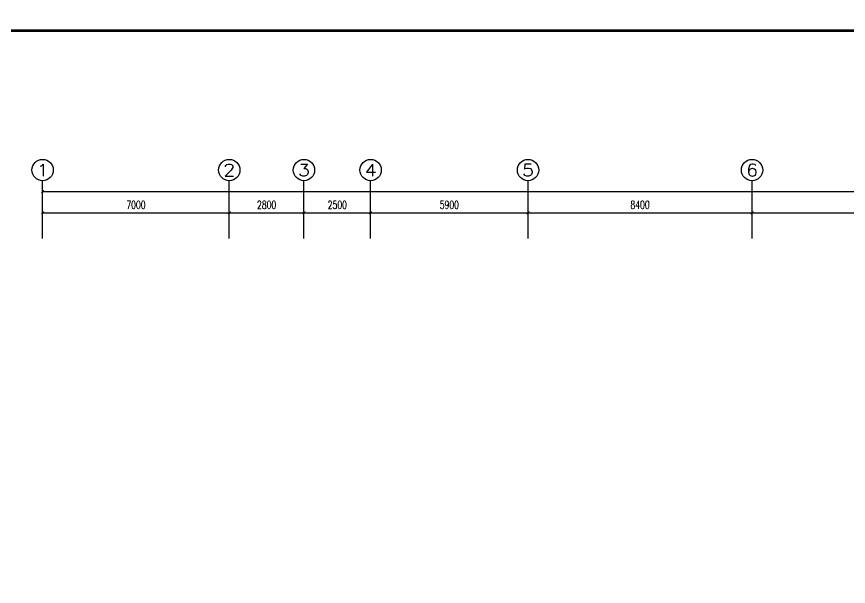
# Model space of a CAD drawing. Extents: x 2166032 to 5302137, y 581493 to 2416206.
# Drawn here: x 2328119 to 2359303, y 1130479 to 1151845 of the extents above; entities that cross this region are included whole.
import ezdxf
from ezdxf.enums import TextEntityAlignment as Align

# ---------------------------------------------------------------- set-up
doc = ezdxf.new("R2010")
doc.units = 0
doc.header["$LTSCALE"] = 1000
doc.header["$MEASUREMENT"] = 0
for name, color, linetype in [('AXIS', 3, 'Continuous'), ('AXIS_TEXT', 7, 'Continuous'), ('PUB_TITLE', 137, 'Continuous')]:
    doc.layers.add(name, color=color, linetype=linetype)
doc.styles.add('_TCH_AXIS', font='complex_.ttf')
doc.styles.add('COMPLEX', font='complex_.ttf')
doc.styles.add('DIM_FONT', font='simplex_.ttf', dxfattribs={"width": 0.7})
doc.dimstyles.new('DIMN', dxfattribs={"dimtxt": 300, "dimasz": 100, "dimexe": 250, "dimexo": 300, "dimgap": 150, "dimtad": 1, "dimdec": 0, "dimzin": 0, "dimdsep": 46, "dimtxsty": 'DIM_FONT', "dimblk": 'ARCHTICK', "dimcen": 0.09, "dimclrt": 7, "dimazin": 2, "dimtfac": 1, "dimtdec": 0, "dimtix": 1, "dimtmove": 2, "dimatfit": 3, "dimldrblk": 'ARCHTICK', "dimfxl": 1, "dimtolj": 1, "dimtzin": 0, "dimarcsym": 0})

# ---------------------------------------------------------------- blocks, each defined once
blk = doc.blocks.new('_ArchTick')
at = {"color": 0, "linetype": 'ByBlock', "const_width": 0.4}
blk.add_lwpolyline([(-0.5, -0.5), (0.5, 0.5)], dxfattribs=at)
blk = doc.blocks.new('*D2284')
at = {"layer": 'AXIS', "color": 0, "lineweight": -2}
for p, q in [((2329092, 1143521), (2329092, 1144736)), ((2329092, 1144486), (2336092, 1144486)), ((2336092, 1143521), (2336092, 1144736))]:
    blk.add_line(p, q, dxfattribs=at)
at = {"layer": 'Defpoints', "color": 0}
for p in [(2336092, 1144486), (2329092, 1143221), (2336092, 1143221)]:
    blk.add_point(p, dxfattribs=at)
at = {"layer": 'AXIS', "color": 0, "lineweight": -2, "xscale": 100, "yscale": 100, "zscale": 100, "rotation": 180}
blk.add_blockref('_ArchTick', (2329092, 1144486), dxfattribs=at)
at = {"layer": 'AXIS', "color": 0, "lineweight": -2, "xscale": 100, "yscale": 100, "zscale": 100}
blk.add_blockref('_ArchTick', (2336092, 1144486), dxfattribs=at)
at = {"layer": 'AXIS', "color": 7, "insert": (2332592, 1144787), "char_height": 300, "attachment_point": 5, "style": 'DIM_FONT'}
blk.add_mtext('\\A1;7000', dxfattribs=at)
blk = doc.blocks.new('*D2285')
at = {"layer": 'AXIS', "color": 0, "lineweight": -2}
for p, q in [((2336092, 1143521), (2336092, 1144736)), ((2336092, 1144486), (2338892, 1144486)), ((2338892, 1143521), (2338892, 1144736))]:
    blk.add_line(p, q, dxfattribs=at)
at = {"layer": 'Defpoints', "color": 0}
for p in [(2338892, 1144486), (2336092, 1143221), (2338892, 1143221)]:
    blk.add_point(p, dxfattribs=at)
at = {"layer": 'AXIS', "color": 0, "lineweight": -2, "xscale": 100, "yscale": 100, "zscale": 100, "rotation": 180}
blk.add_blockref('_ArchTick', (2336092, 1144486), dxfattribs=at)
at = {"layer": 'AXIS', "color": 0, "lineweight": -2, "xscale": 100, "yscale": 100, "zscale": 100}
blk.add_blockref('_ArchTick', (2338892, 1144486), dxfattribs=at)
at = {"layer": 'AXIS', "color": 7, "insert": (2337492, 1144787), "char_height": 300, "attachment_point": 5, "style": 'DIM_FONT'}
blk.add_mtext('\\A1;2800', dxfattribs=at)
blk = doc.blocks.new('*D2286')
at = {"layer": 'AXIS', "color": 0, "lineweight": -2}
for p, q in [((2338892, 1143521), (2338892, 1144736)), ((2338892, 1144486), (2341392, 1144486)), ((2341392, 1143521), (2341392, 1144736))]:
    blk.add_line(p, q, dxfattribs=at)
at = {"layer": 'Defpoints', "color": 0}
for p in [(2341392, 1144486), (2338892, 1143221), (2341392, 1143221)]:
    blk.add_point(p, dxfattribs=at)
at = {"layer": 'AXIS', "color": 0, "lineweight": -2, "xscale": 100, "yscale": 100, "zscale": 100, "rotation": 180}
blk.add_blockref('_ArchTick', (2338892, 1144486), dxfattribs=at)
at = {"layer": 'AXIS', "color": 0, "lineweight": -2, "xscale": 100, "yscale": 100, "zscale": 100}
blk.add_blockref('_ArchTick', (2341392, 1144486), dxfattribs=at)
at = {"layer": 'AXIS', "color": 7, "insert": (2340142, 1144787), "char_height": 300, "attachment_point": 5, "style": 'DIM_FONT'}
blk.add_mtext('\\A1;2500', dxfattribs=at)
blk = doc.blocks.new('*D2287')
at = {"layer": 'AXIS', "color": 0, "lineweight": -2}
for p, q in [((2341392, 1143521), (2341392, 1144736)), ((2341392, 1144486), (2347292, 1144486)), ((2347292, 1143521), (2347292, 1144736))]:
    blk.add_line(p, q, dxfattribs=at)
at = {"layer": 'Defpoints', "color": 0}
for p in [(2347292, 1144486), (2341392, 1143221), (2347292, 1143221)]:
    blk.add_point(p, dxfattribs=at)
at = {"layer": 'AXIS', "color": 0, "lineweight": -2, "xscale": 100, "yscale": 100, "zscale": 100, "rotation": 180}
blk.add_blockref('_ArchTick', (2341392, 1144486), dxfattribs=at)
at = {"layer": 'AXIS', "color": 0, "lineweight": -2, "xscale": 100, "yscale": 100, "zscale": 100}
blk.add_blockref('_ArchTick', (2347292, 1144486), dxfattribs=at)
at = {"layer": 'AXIS', "color": 7, "insert": (2344342, 1144787), "char_height": 300, "attachment_point": 5, "style": 'DIM_FONT'}
blk.add_mtext('\\A1;5900', dxfattribs=at)
blk = doc.blocks.new('*D2288')
at = {"layer": 'AXIS', "color": 0, "lineweight": -2}
for p, q in [((2347292, 1143521), (2347292, 1144736)), ((2347292, 1144486), (2355692, 1144486)), ((2355692, 1143521), (2355692, 1144736))]:
    blk.add_line(p, q, dxfattribs=at)
at = {"layer": 'Defpoints', "color": 0}
for p in [(2355692, 1144486), (2347292, 1143221), (2355692, 1143221)]:
    blk.add_point(p, dxfattribs=at)
at = {"layer": 'AXIS', "color": 0, "lineweight": -2, "xscale": 100, "yscale": 100, "zscale": 100, "rotation": 180}
blk.add_blockref('_ArchTick', (2347292, 1144486), dxfattribs=at)
at = {"layer": 'AXIS', "color": 0, "lineweight": -2, "xscale": 100, "yscale": 100, "zscale": 100}
blk.add_blockref('_ArchTick', (2355692, 1144486), dxfattribs=at)
at = {"layer": 'AXIS', "color": 7, "insert": (2351492, 1144790), "char_height": 300, "attachment_point": 5, "style": 'DIM_FONT'}
blk.add_mtext('\\A1;8400', dxfattribs=at)
blk = doc.blocks.new('*D2289')
at = {"layer": 'AXIS', "color": 0, "lineweight": -2}
for p, q in [((2355692, 1143521), (2355692, 1144736)), ((2355692, 1144486), (2364092, 1144486)), ((2364092, 1143521), (2364092, 1144736))]:
    blk.add_line(p, q, dxfattribs=at)
at = {"layer": 'Defpoints', "color": 0}
for p in [(2364092, 1144486), (2355692, 1143221), (2364092, 1143221)]:
    blk.add_point(p, dxfattribs=at)
at = {"layer": 'AXIS', "color": 0, "lineweight": -2, "xscale": 100, "yscale": 100, "zscale": 100, "rotation": 180}
blk.add_blockref('_ArchTick', (2355692, 1144486), dxfattribs=at)
at = {"layer": 'AXIS', "color": 0, "lineweight": -2, "xscale": 100, "yscale": 100, "zscale": 100}
blk.add_blockref('_ArchTick', (2364092, 1144486), dxfattribs=at)
at = {"layer": 'AXIS', "color": 7, "insert": (2359892, 1144790), "char_height": 300, "attachment_point": 5, "style": 'DIM_FONT'}
blk.add_mtext('\\A1;8400', dxfattribs=at)
blk = doc.blocks.new('*D2297')
at = {"layer": 'AXIS', "color": 0, "lineweight": -2}
for p, q in [((2329092, 1143821), (2329092, 1145536)), ((2406722, 1143821), (2406722, 1145536)), ((2329092, 1145286), (2406722, 1145286))]:
    blk.add_line(p, q, dxfattribs=at)
at = {"layer": 'Defpoints', "color": 0}
for p in [(2406722, 1145286), (2329092, 1143521), (2406722, 1143521)]:
    blk.add_point(p, dxfattribs=at)
at = {"layer": 'AXIS', "color": 0, "lineweight": -2, "xscale": 100, "yscale": 100, "zscale": 100, "rotation": 180}
blk.add_blockref('_ArchTick', (2329092, 1145286), dxfattribs=at)
at = {"layer": 'AXIS', "color": 0, "lineweight": -2, "xscale": 100, "yscale": 100, "zscale": 100}
blk.add_blockref('_ArchTick', (2406722, 1145286), dxfattribs=at)
at = {"layer": 'AXIS', "color": 7, "insert": (2367907, 1145587), "char_height": 300, "attachment_point": 5, "style": 'DIM_FONT'}
blk.add_mtext('\\A1;77630', dxfattribs=at)
blk = doc.blocks.new('_AXISO')
blk.add_circle((0, 0), 0.5)
at = {"layer": 'AXIS_TEXT', "style": 'COMPLEX', "width": 1.171875}
blk.add_attdef('A', text='', height=0.56, dxfattribs=at).set_placement((-0.25, -0.28), (0.25, -0.28), align=Align.FIT)

msp = doc.modelspace()

# ---------------------------------------------------------------- linework, layer by layer
msp.add_circle((2604640.5, 1020101.3), 438608.5)
at = {"layer": 'AXIS'}
for p, q in [((2329091.8, 1143770), (2329091.8, 1145691.4)), ((2336091.8, 1143770), (2336091.8, 1145691.4)), ((2338891.8, 1143770), (2338891.8, 1145691.4)), ((2341391.8, 1143770), (2341391.8, 1145691.4)), ((2347291.8, 1143770), (2347291.8, 1145691.4)), ((2355691.8, 1143770), (2355691.8, 1145691.4))]:
    msp.add_line(p, q, dxfattribs=at)
at = {"layer": 'PUB_TITLE', "const_width": 100}
msp.add_lwpolyline([(2316473.2, 1093919.6), (2418073.2, 1093919.6), (2418073.2, 1151319.6), (2316473.2, 1151319.6)], close=True, dxfattribs=at)

# ---------------------------------------------------------------- block references
at = {"layer": 'AXIS'}
ref = msp.add_blockref('_AXISO', (2329091.8, 1146091.4), dxfattribs=dict(at, xscale=800, yscale=800, zscale=800))
ref.add_attrib('A', '1', dxfattribs={"layer": 'AXIS_TEXT', "height": 452.5, "style": '_TCH_AXIS', "width": 1.388087}).set_placement((2328865.5, 1145865.2), (2329318, 1145865.2), align=Align.FIT)
ref = msp.add_blockref('_AXISO', (2336091.8, 1146091.4), dxfattribs=dict(at, xscale=800, yscale=800, zscale=800))
ref.add_attrib('A', '2', dxfattribs={"layer": 'AXIS_TEXT', "height": 452.5, "style": '_TCH_AXIS', "width": 1.049113}).set_placement((2335865.5, 1145865.2), (2336318, 1145865.2), align=Align.FIT)
ref = msp.add_blockref('_AXISO', (2338891.8, 1146091.4), dxfattribs=dict(at, xscale=800, yscale=800, zscale=800))
ref.add_attrib('A', '3', dxfattribs={"layer": 'AXIS_TEXT', "height": 452.5, "style": '_TCH_AXIS', "width": 1.049113}).set_placement((2338665.5, 1145865.2), (2339118, 1145865.2), align=Align.FIT)
ref = msp.add_blockref('_AXISO', (2341391.8, 1146091.4), dxfattribs=dict(at, xscale=800, yscale=800, zscale=800))
ref.add_attrib('A', '4', dxfattribs={"layer": 'AXIS_TEXT', "height": 452.5, "style": '_TCH_AXIS'}).set_placement((2341165.5, 1145865.2), (2341618, 1145865.2), align=Align.FIT)
ref = msp.add_blockref('_AXISO', (2347291.8, 1146091.4), dxfattribs=dict(at, xscale=800, yscale=800, zscale=800))
ref.add_attrib('A', '5', dxfattribs={"layer": 'AXIS_TEXT', "height": 452.5, "style": '_TCH_AXIS', "width": 1.049113}).set_placement((2347065.5, 1145865.2), (2347518, 1145865.2), align=Align.FIT)
ref = msp.add_blockref('_AXISO', (2355691.8, 1146091.4), dxfattribs=dict(at, xscale=800, yscale=800, zscale=800))
ref.add_attrib('A', '6', dxfattribs={"layer": 'AXIS_TEXT', "height": 452.5, "style": '_TCH_AXIS', "width": 1.049113}).set_placement((2355465.5, 1145865.2), (2355918, 1145865.2), align=Align.FIT)

# ---------------------------------------------------------------- dimensions: what is measured, and where the dimension line sits
for p1, p2, distance, picture, middle in [((2329091.8, 1143520.9), (2406721.8, 1143520.9), 1764.6, '*D2297', (2367906.8, 1145586.9)), ((2329091.8, 1143220.9), (2336091.8, 1143220.9), 1264.6, '*D2284', (2332591.8, 1144786.9)), ((2336091.8, 1143220.9), (2338891.8, 1143220.9), 1264.6, '*D2285', (2337491.8, 1144786.9)), ((2338891.8, 1143220.9), (2341391.8, 1143220.9), 1264.6, '*D2286', (2340141.8, 1144786.9)), ((2341391.8, 1143220.9), (2347291.8, 1143220.9), 1264.6, '*D2287', (2344341.8, 1144786.9)), ((2347291.8, 1143220.9), (2355691.8, 1143220.9), 1264.6, '*D2288', (2351491.8, 1144790.4)), ((2355691.8, 1143220.9), (2364091.8, 1143220.9), 1264.6, '*D2289', (2359891.8, 1144790.4))]:
    dim = msp.add_aligned_dim(p1=p1, p2=p2, distance=distance, dimstyle='DIMN', dxfattribs=at)
    dim.commit()
    dim.dimension.update_dxf_attribs({"geometry": picture, "text_midpoint": middle})

doc.saveas('drawing.dxf')
